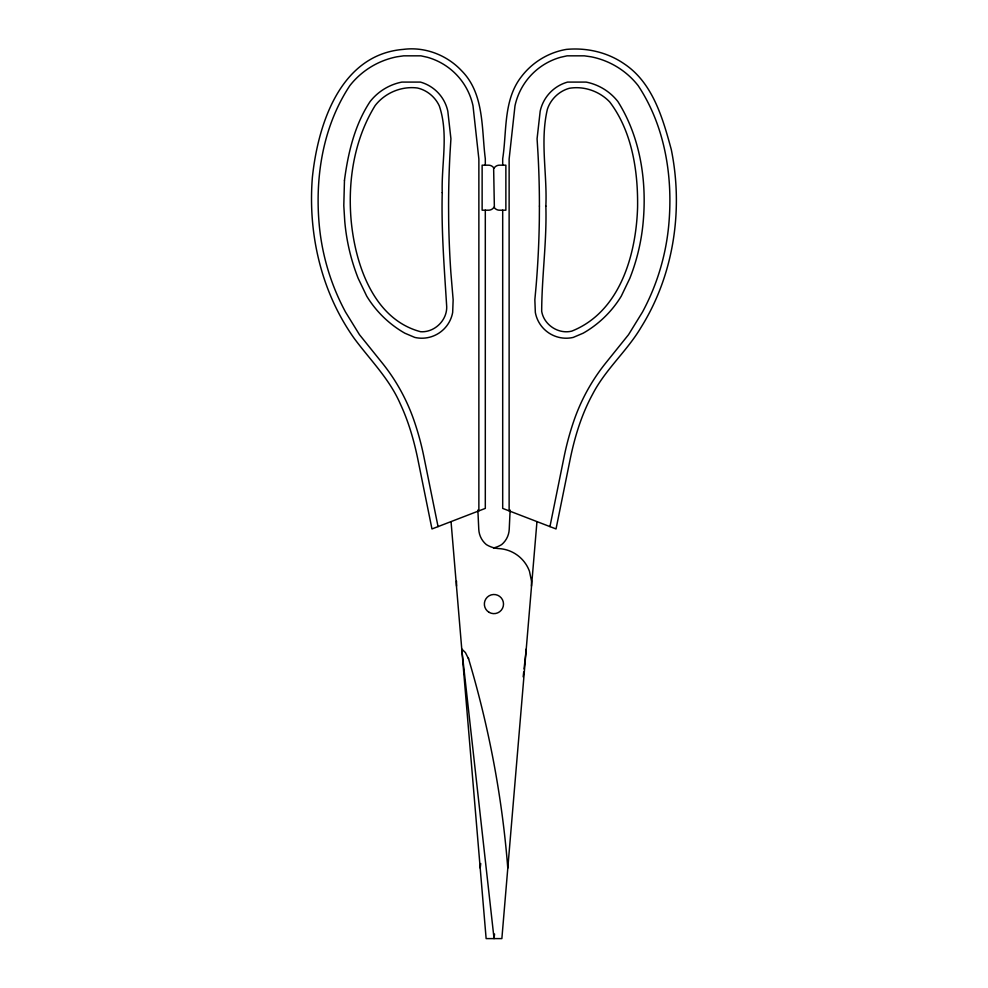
<?xml version="1.0" encoding="UTF-8"?>
<svg xmlns="http://www.w3.org/2000/svg" width="988" height="988" viewBox="0 0 988 988"><rect width="100%" height="100%" fill="white"/><g stroke="black" fill="none" stroke-linecap="round" stroke-linejoin="round"><path stroke-width="1.48" d="M502.694 210.197L502.694 508.4L556.034 528.951L570.397 458.099C575.016 435.967 581.759 414.108 592.627 394.2C605.422 369.351 627.219 350.925 641.323 326.929C673.89 274.565 683.486 209.567 671.272 149.484C662.763 118.202 652.809 82.906 624.243 63.874C607.435 52.228 586.637 47.51 566.371 49.4C548.612 52.389 532.236 62.33 521.38 76.694C503.188 99.912 506.955 131.429 502.694 158.747L502.694 165.181M531.458 586.069L531.507 581.043L529.457 571.249A34.642 34.642 0 0 0 498.977 548.587A27.022 27.022 0 0 1 494.543 547.957L493.469 547.685A27.022 27.022 0 0 1 486.306 544.561A21.131 21.131 0 0 1 478.772 529.358L477.871 510.067M510.129 510.067L509.228 529.358A21.131 21.131 0 0 1 501.694 544.561A27.022 27.022 0 0 1 494.531 547.685L493.457 547.957M536.953 521.701L501.867 938.6L486.133 938.6L451.047 521.701M480.217 868.094L480.724 863.524M494.556 934.006L494.049 938.6L461.729 649.005L465.434 652.599L468.633 659.045M523.171 676.854L523.714 671.988M524.048 668.925L526.271 649.005M549.946 526.604L564.111 456.765A286.285 286.285 0 0 1 573.83 420.95A191.746 191.746 0 0 1 605.027 363.905L628.529 334.685L642.496 312.023A227.944 227.944 0 0 0 668.901 223.325C672.989 175.889 664.739 125.748 638.162 85.647A79.287 79.287 0 0 0 591.12 56.81L584.328 55.834L567.075 55.834L560.604 57.279A64.479 64.479 0 0 0 514.983 105.852L509.129 159.08L509.129 510.87M494 168.244L494.371 167.688A6.41 6.41 0 0 1 499.459 165.181L505.868 165.181L505.868 210.197L499.422 210.197A6.385 6.385 0 0 1 494.371 207.702L493.63 167.688A6.41 6.41 0 0 0 488.541 165.181L482.132 165.181L482.132 210.197L488.578 210.197A6.385 6.385 0 0 0 493.63 207.702L494 207.159M468.337 658.057C488.85 726.513 502.163 796.822 507.783 868.094M438.055 526.604L423.889 456.765A286.285 286.285 0 0 0 414.17 420.95A191.746 191.746 0 0 0 382.974 363.905L359.471 334.685L345.504 312.023A227.944 227.944 0 0 1 319.099 223.325C315.011 175.889 323.261 125.748 349.838 85.647A79.287 79.287 0 0 1 396.88 56.81L403.672 55.834L420.925 55.834L427.396 57.279A64.479 64.479 0 0 1 473.017 105.852L478.871 159.08L478.871 510.87M456.493 581.043L456.542 586.069M485.306 165.181L485.306 158.747C481.452 129.206 484.614 93.885 461.668 70.803C446.885 54.995 424.815 46.51 403.215 49.4C340.317 54.562 317.914 124.352 312.381 177.371C307.824 233.724 321.211 291.979 354.198 338.378C370.006 359.743 389.383 378.836 400.152 403.573C408.279 420.913 413.688 439.388 417.603 458.099L431.966 528.951L485.306 508.4L485.306 210.197M442.229 192.648C441.266 230.784 444.365 268.86 446.712 306.848C446.971 320.581 434.374 332.61 420.666 331.733C373.378 319.26 355.248 264.179 351.16 220.596C347.665 181.088 354.124 139.555 375.168 105.531C384.999 92.884 401.424 85.944 417.381 87.994C426.964 90.13 435.251 97.046 439.327 105.963C448.774 133.874 441.34 163.872 442.229 192.648M539.423 206.097L539.337 219.447A961.942 961.942 0 0 1 536.089 286.149L534.854 299.784L535.335 312.455A31.369 31.369 0 0 0 573.201 337.427L583.167 333.191A106.346 106.346 0 0 0 621.254 296.19L629.788 278.418A202.207 202.207 0 0 0 643.25 221.139C646.856 180.063 640.076 136.789 617.895 101.554A53.525 53.525 0 0 0 586.143 82.09L567.569 82.09A38.717 38.717 0 0 0 540.177 111.249L537.077 138.777L537.941 152.683A961.942 961.942 0 0 1 539.423 206.097M545.858 206.097C546.907 241.245 541.807 276.282 541.683 311.294C543.894 324.854 558.43 334.45 571.756 331.128C620.019 311.924 636.136 254.768 637.581 207.357C638.112 171.146 632.11 131.416 609.695 101.925C599.432 91.217 583.994 85.795 569.31 88.29C559.134 91.106 550.687 99.183 547.389 109.223C539.893 141.062 547.303 173.789 545.858 206.097M344.466 180.359L343.799 205.615L344.75 221.139A202.207 202.207 0 0 0 358.212 278.418L366.746 296.19A106.346 106.346 0 0 0 404.833 333.191L414.799 337.427A31.369 31.369 0 0 0 452.665 312.455L453.146 299.784L450.886 272.824A961.942 961.942 0 0 1 448.663 219.447L448.577 206.097A961.942 961.942 0 0 1 450.059 152.683L450.923 138.777L447.823 111.249A38.717 38.717 0 0 0 420.431 82.09L401.857 82.09A53.525 53.525 0 0 0 370.105 101.554C354.68 124.834 348.06 152.992 344.466 180.359M489.134 612.362A9.584 9.584 0 0 0 503.51 604.076A9.584 9.584 0 0 0 489.134 595.776A9.584 9.584 0 0 0 489.134 612.362"/></g></svg>
